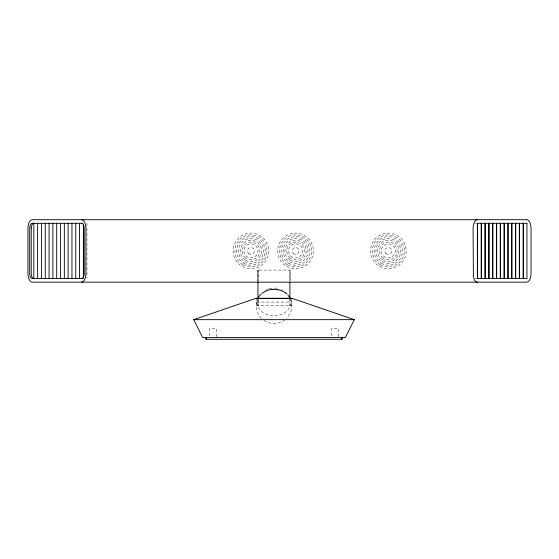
<?xml version="1.0" encoding="UTF-8"?>
<svg xmlns="http://www.w3.org/2000/svg" width="559" height="559" viewBox="0 0 559 559"><rect width="100%" height="100%" fill="white"/><g stroke="black" fill="none" stroke-linecap="round" stroke-linejoin="round"><path stroke-width="0.42" stroke-dasharray="2.79 2.1" d="M257.951 281.142L257.951 270.074L257.958 281.177L257.951 270.074L290.058 270.074L290.058 281.191L290.058 270.074M290.058 305.752L290.058 298.261M257.972 298.261L257.951 305.752L257.951 298.261M261.388 318.364C256.581 313.599 254.841 306.004 257.273 299.659M291.847 298.408C292.336 321.579 255.673 321.579 256.162 298.408M290.736 299.659C293.168 306.004 291.428 313.599 286.62 318.364M284.866 319.909C278.682 324.737 269.326 324.737 263.142 319.909M265.085 290.303L266.482 289.611M267.174 289.269L268.648 288.772M269.389 288.521L276.335 288.067L278.62 288.521M475.024 223.279L477.372 223.279M475.234 278.585L476.848 278.585M256.581 302.084L291.428 302.084M256.162 305.752L291.847 305.752M281.526 289.611L282.924 290.303M338.691 336.7L338.691 328.587L331.557 328.587L331.557 336.7M289.883 270.074L289.883 280.478M289.883 299.407L289.883 305.752M258.125 270.074L258.125 280.478M258.125 299.407L258.125 305.752M216.452 336.7L216.452 328.587L209.318 328.587L209.318 336.7M86.952 223.279L86.952 278.585M381.203 263.261A14.241 14.241 0 0 0 402.571 250.928A14.241 14.241 0 0 0 381.203 238.595A14.241 14.241 0 0 0 381.203 263.261M385.892 253.367A3.445 3.445 0 0 0 391.656 251.823A3.445 3.445 0 0 0 387.436 247.602A3.445 3.445 0 0 0 385.892 253.367M379.407 266.377A17.839 17.839 0 0 0 406.169 250.928A17.839 17.839 0 0 0 379.407 235.479A17.839 17.839 0 0 0 379.407 266.377M244.737 261.703A12.445 12.445 0 0 0 263.401 250.928A12.445 12.445 0 0 0 244.737 240.153A12.445 12.445 0 0 0 244.737 261.703M293.119 253.367A3.445 3.445 0 0 0 298.883 251.823A3.445 3.445 0 0 0 294.663 247.602A3.445 3.445 0 0 0 293.119 253.367M290.575 255.91A7.043 7.043 0 0 0 302.363 252.752A7.043 7.043 0 0 0 293.734 244.122A7.043 7.043 0 0 0 290.575 255.91M286.634 266.377A17.839 17.839 0 0 0 313.396 250.928A17.839 17.839 0 0 0 286.634 235.479A17.839 17.839 0 0 0 286.634 266.377M288.437 263.261A14.241 14.241 0 0 0 309.798 250.928A14.241 14.241 0 0 0 288.437 238.595A14.241 14.241 0 0 0 288.437 263.261M287.536 264.819A16.043 16.043 0 0 0 311.601 250.928A16.043 16.043 0 0 0 287.536 237.037A16.043 16.043 0 0 0 287.536 264.819M289.303 257.182A8.846 8.846 0 0 0 304.096 253.22A8.846 8.846 0 0 0 293.265 242.389A8.846 8.846 0 0 0 289.303 257.182M243.836 263.261A14.241 14.241 0 0 0 265.197 250.928A14.241 14.241 0 0 0 243.836 238.595A14.241 14.241 0 0 0 243.836 263.261M248.517 253.367A3.445 3.445 0 0 0 254.282 251.823A3.445 3.445 0 0 0 250.062 247.602A3.445 3.445 0 0 0 248.517 253.367M238.344 263.548A17.839 17.839 0 0 0 268.187 255.547A17.839 17.839 0 0 0 246.337 233.697A17.839 17.839 0 0 0 238.344 263.548M242.934 264.819A16.043 16.043 0 0 0 266.999 250.928A16.043 16.043 0 0 0 242.934 237.037A16.043 16.043 0 0 0 242.934 264.819M244.702 257.182A8.846 8.846 0 0 0 259.495 253.22A8.846 8.846 0 0 0 248.664 242.389A8.846 8.846 0 0 0 244.702 257.182M289.338 261.703A12.445 12.445 0 0 0 307.995 250.928A12.445 12.445 0 0 0 289.338 240.153A12.445 12.445 0 0 0 289.338 261.703M290.233 260.145A10.642 10.642 0 0 0 306.199 250.928A10.642 10.642 0 0 0 290.233 241.712A10.642 10.642 0 0 0 290.233 260.145M380.309 264.819A16.043 16.043 0 0 0 404.367 250.928A16.043 16.043 0 0 0 380.309 237.037A16.043 16.043 0 0 0 380.309 264.819M382.076 257.182A8.846 8.846 0 0 0 396.869 253.22A8.846 8.846 0 0 0 386.038 242.389A8.846 8.846 0 0 0 382.076 257.182M382.104 261.703A12.445 12.445 0 0 0 400.768 250.928A12.445 12.445 0 0 0 382.104 240.153A12.445 12.445 0 0 0 382.104 261.703M383.006 260.145A10.642 10.642 0 0 0 398.972 250.928A10.642 10.642 0 0 0 383.006 241.712A10.642 10.642 0 0 0 383.006 260.145M383.348 255.91A7.043 7.043 0 0 0 395.129 252.752A7.043 7.043 0 0 0 386.507 244.122A7.043 7.043 0 0 0 383.348 255.91M245.632 260.145A10.642 10.642 0 0 0 261.598 250.928A10.642 10.642 0 0 0 245.632 241.712A10.642 10.642 0 0 0 245.632 260.145M245.974 255.91A7.043 7.043 0 0 0 257.762 252.752A7.043 7.043 0 0 0 249.132 244.122A7.043 7.043 0 0 0 245.974 255.91"/><path stroke-width="0.84" d="M257.951 298.261L257.951 281.995M289.883 282.211L289.904 298.261M257.951 298.178L258.125 297.695M291.847 298.261L354.315 319.664L345.392 337.51L202.617 337.51L193.7 319.664L256.162 298.261M262.08 293.14L267.642 290.303L272.24 289.269M258.761 296.829L261.298 293.754M81.628 278.585L82.012 278.529A5.345 2.543 90 0 0 84.206 273.924L84.206 227.932A5.345 2.543 -90 0 0 82.012 223.327L81.628 223.279M272.121 289.485C277.285 289.115 282.707 290.338 286.711 293.748L285.935 293.14M353.512 319.664L354.113 319.664M82.536 223.279L31.863 223.327A5.345 2.543 -90 0 0 29.676 227.932L29.676 273.924A5.345 2.543 -90 0 0 31.863 278.529L83.382 278.585M477.316 219.708A8.923 4.248 -90 0 0 473.068 228.631L473.389 275.538M287.794 294.886L289.883 297.695M257.853 298.261L290.156 298.261M256.162 298.408L291.847 298.408M193.7 319.664L354.315 319.664M290.058 298.296L289.248 296.829M277.418 289.269L277.914 289.758M523.364 223.279L523.364 278.585M523.133 223.279L523.133 278.585M519.563 223.279L519.563 278.585M519.311 223.279L519.311 278.585M515.74 223.279L515.74 278.585M515.503 223.279L515.503 278.585M511.939 223.279L511.939 278.585M511.681 223.279L511.681 278.585M508.11 223.279L508.11 278.585M507.879 223.279L507.879 278.585M504.309 223.279L504.309 278.585M504.057 223.279L504.057 278.585M500.487 223.279L500.487 278.585M500.249 223.279L500.249 278.585M496.685 223.279L496.685 278.585M496.427 223.279L496.427 278.585M492.863 223.279L492.863 278.585M492.626 223.279L492.626 278.585M489.055 223.279L489.055 278.585M488.804 223.279L488.804 278.585M485.233 223.279L485.233 278.585M485.002 223.279L485.002 278.585M481.432 223.279L481.432 278.585M481.173 223.279L481.173 278.585M477.61 223.279L477.61 278.585M342.248 337.51L342.248 339.292L205.761 339.292L205.761 337.51M341.654 337.51L341.654 339.292M206.355 337.51L206.355 339.292M83.382 224.138L83.382 277.718M79.581 223.279L79.581 278.585M75.758 223.279L75.758 278.585M71.957 223.279L71.957 278.585M68.128 223.279L68.128 278.585M64.327 223.279L64.327 278.585M60.505 223.279L60.505 278.585M56.704 223.279L56.704 278.585M52.881 223.279L52.881 278.585M49.073 223.279L49.073 278.585M45.251 223.279L45.251 278.585M41.45 223.279L41.45 278.585M37.628 223.279L37.628 278.585M81.684 219.708A8.923 4.248 90 0 1 85.932 228.631L85.932 273.232A8.923 4.248 -90 0 1 81.684 282.148M477.316 282.148A8.923 4.248 90 0 1 473.214 275.538M31.241 227.932L31.241 273.924A5.345 2.543 -90 0 0 33.435 278.529L33.819 278.585L33.819 223.279L33.435 223.327A5.345 2.543 90 0 0 31.241 227.932M526.802 219.708L32.198 219.708A8.923 4.248 -90 0 0 27.95 228.631L27.95 273.232A8.923 4.248 -90 0 0 32.198 282.148L526.802 282.148A8.923 4.248 -90 0 0 531.05 273.232L531.05 228.631A8.923 4.248 -90 0 0 526.802 219.708M526.934 223.279L477.372 223.279L477.372 278.585L526.934 278.585L526.934 223.279"/></g></svg>
